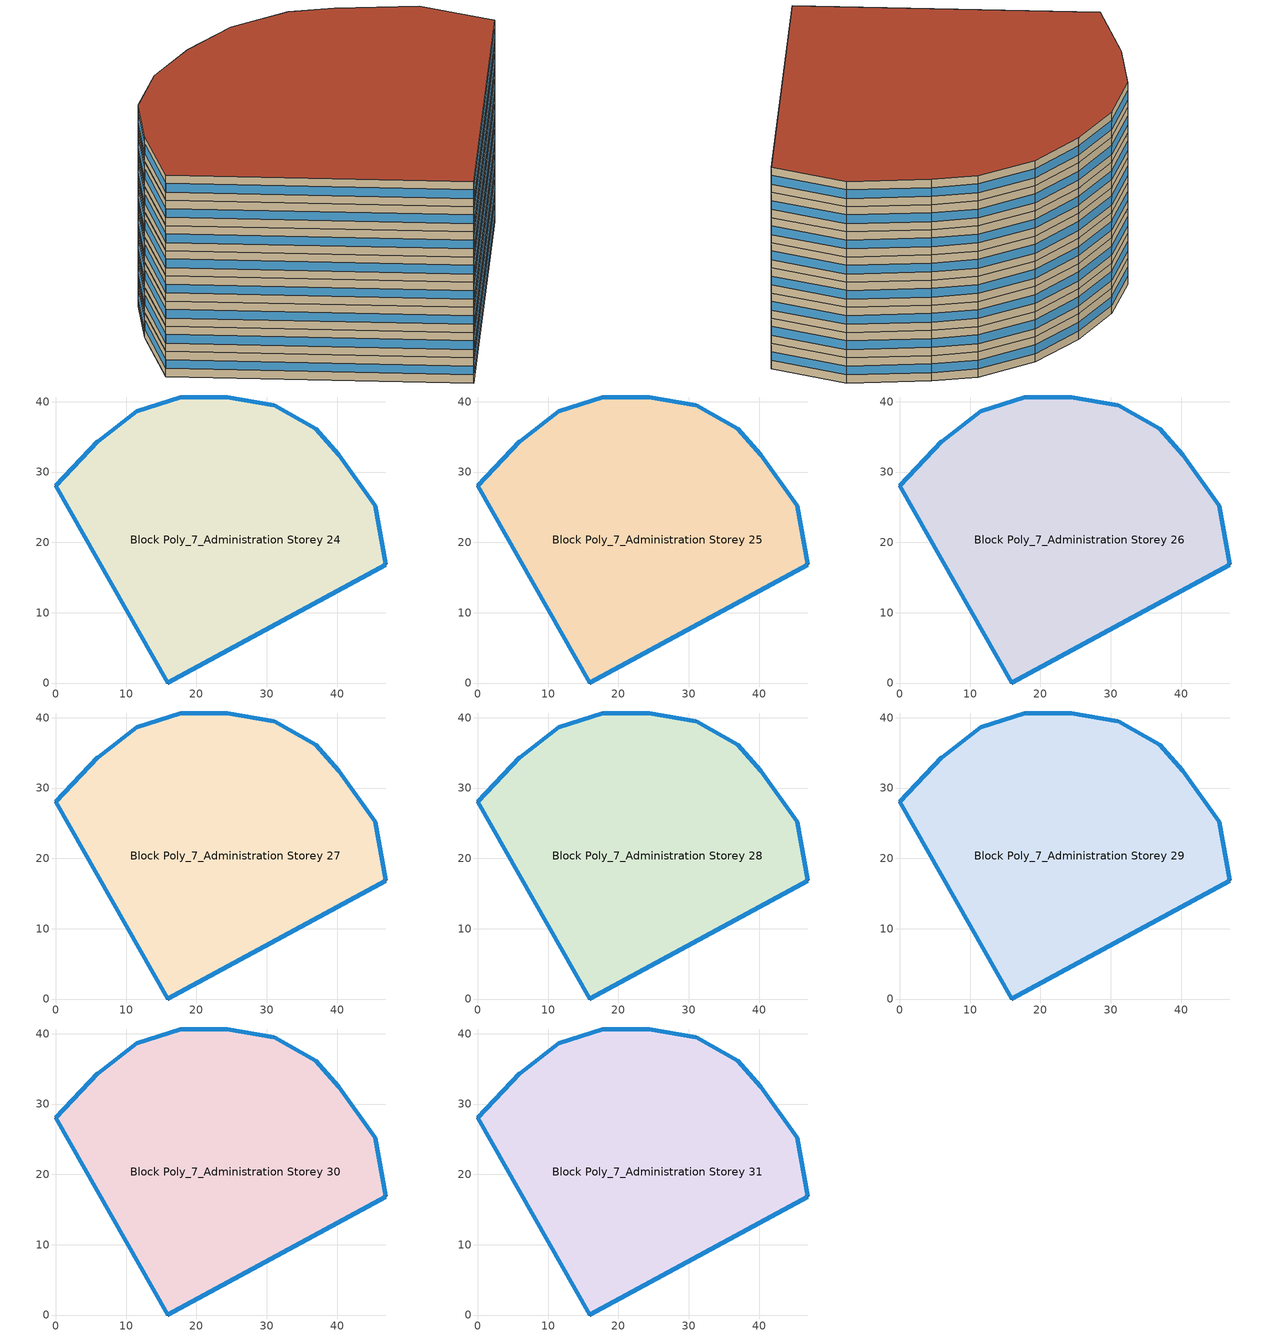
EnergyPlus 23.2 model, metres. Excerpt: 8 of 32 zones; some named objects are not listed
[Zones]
Block Poly_7_Administration Storey 24
 floor to Block Poly_7_Administration Storey 23 (HSCWZ_Public&Industrial_1995_FloorSlab): 40.27,32.48 45.41,25.2 46.91,16.86 15.9,0 0,28.05 6,34.4 11.49,38.64 17.8,40.66 24.38,40.68 31.03,39.48 36.99,36.18 z72
 wall outside (HSCWZ_Public&Industrial_1995_ExtWall): 0,28.05 15.9,0 46.91,16.86 45.41,25.2 40.27,32.48 36.99,36.18 31.03,39.48 24.38,40.68 17.8,40.66 11.49,38.64 6,34.4 0,28.05 z72:75
 window (HSCWZ_Public&Industrial_1995_Win): 0.01,28.04 15.89,0.01 / 15.92,0.01 46.9,16.86 / 46.91,16.87 45.41,25.2 / 45.41,25.2 40.27,32.47 / 40.27,32.48 36.99,36.18 / 36.99,36.18 31.03,39.48 / 31.03,39.48 24.38,40.68 / 24.38,40.68 17.81,40.66 / 17.8,40.66 11.49,38.64 / 11.48,38.64 6,34.4 / 5.99,34.39 0,28.05 z72.97:74.03
Block Poly_7_Administration Storey 25
 floor to Block Poly_7_Administration Storey 24 (HSCWZ_Public&Industrial_1995_FloorSlab): 40.27,32.48 45.41,25.2 46.91,16.86 15.9,0 0,28.05 6,34.4 11.49,38.64 17.8,40.66 24.38,40.68 31.03,39.48 36.99,36.18 z75
 wall outside (HSCWZ_Public&Industrial_1995_ExtWall): 0,28.05 15.9,0 46.91,16.86 45.41,25.2 40.27,32.48 36.99,36.18 31.03,39.48 24.38,40.68 17.8,40.66 11.49,38.64 6,34.4 0,28.05 z75:78
 window (HSCWZ_Public&Industrial_1995_Win): 0.01,28.04 15.89,0.01 / 15.92,0.01 46.9,16.86 / 46.91,16.87 45.41,25.2 / 45.41,25.2 40.27,32.47 / 40.27,32.48 36.99,36.18 / 36.99,36.18 31.03,39.48 / 31.03,39.48 24.38,40.68 / 24.38,40.68 17.81,40.66 / 17.8,40.66 11.49,38.64 / 11.48,38.64 6,34.4 / 5.99,34.39 0,28.05 z75.97:77.03
Block Poly_7_Administration Storey 26
 floor to Block Poly_7_Administration Storey 25 (HSCWZ_Public&Industrial_1995_FloorSlab): 40.27,32.48 45.41,25.2 46.91,16.86 15.9,0 0,28.05 6,34.4 11.49,38.64 17.8,40.66 24.38,40.68 31.03,39.48 36.99,36.18 z78
 wall outside (HSCWZ_Public&Industrial_1995_ExtWall): 0,28.05 15.9,0 46.91,16.86 45.41,25.2 40.27,32.48 36.99,36.18 31.03,39.48 24.38,40.68 17.8,40.66 11.49,38.64 6,34.4 0,28.05 z78:81
 window (HSCWZ_Public&Industrial_1995_Win): 0.01,28.04 15.89,0.01 / 15.92,0.01 46.9,16.86 / 46.91,16.87 45.41,25.2 / 45.41,25.2 40.27,32.47 / 40.27,32.48 36.99,36.18 / 36.99,36.18 31.03,39.48 / 31.03,39.48 24.38,40.68 / 24.38,40.68 17.81,40.66 / 17.8,40.66 11.49,38.64 / 11.48,38.64 6,34.4 / 5.99,34.39 0,28.05 z78.97:80.03
Block Poly_7_Administration Storey 27
 floor to Block Poly_7_Administration Storey 26 (HSCWZ_Public&Industrial_1995_FloorSlab): 40.27,32.48 45.41,25.2 46.91,16.86 15.9,0 0,28.05 6,34.4 11.49,38.64 17.8,40.66 24.38,40.68 31.03,39.48 36.99,36.18 z81
 wall outside (HSCWZ_Public&Industrial_1995_ExtWall): 0,28.05 15.9,0 46.91,16.86 45.41,25.2 40.27,32.48 36.99,36.18 31.03,39.48 24.38,40.68 17.8,40.66 11.49,38.64 6,34.4 0,28.05 z81:84
 window (HSCWZ_Public&Industrial_1995_Win): 0.01,28.04 15.89,0.01 / 15.92,0.01 46.9,16.86 / 46.91,16.87 45.41,25.2 / 45.41,25.2 40.27,32.47 / 40.27,32.48 36.99,36.18 / 36.99,36.18 31.03,39.48 / 31.03,39.48 24.38,40.68 / 24.38,40.68 17.81,40.66 / 17.8,40.66 11.49,38.64 / 11.48,38.64 6,34.4 / 5.99,34.39 0,28.05 z81.97:83.03
Block Poly_7_Administration Storey 28
 floor to Block Poly_7_Administration Storey 27 (HSCWZ_Public&Industrial_1995_FloorSlab): 40.27,32.48 45.41,25.2 46.91,16.86 15.9,0 0,28.05 6,34.4 11.49,38.64 17.8,40.66 24.38,40.68 31.03,39.48 36.99,36.18 z84
 wall outside (HSCWZ_Public&Industrial_1995_ExtWall): 0,28.05 15.9,0 46.91,16.86 45.41,25.2 40.27,32.48 36.99,36.18 31.03,39.48 24.38,40.68 17.8,40.66 11.49,38.64 6,34.4 0,28.05 z84:87
 window (HSCWZ_Public&Industrial_1995_Win): 0.01,28.04 15.89,0.01 / 15.92,0.01 46.9,16.86 / 46.91,16.87 45.41,25.2 / 45.41,25.2 40.27,32.47 / 40.27,32.48 36.99,36.18 / 36.99,36.18 31.03,39.48 / 31.03,39.48 24.38,40.68 / 24.38,40.68 17.81,40.66 / 17.8,40.66 11.49,38.64 / 11.48,38.64 6,34.4 / 5.99,34.39 0,28.05 z84.97:86.03
Block Poly_7_Administration Storey 29
 floor to Block Poly_7_Administration Storey 28 (HSCWZ_Public&Industrial_1995_FloorSlab): 40.27,32.48 45.41,25.2 46.91,16.86 15.9,0 0,28.05 6,34.4 11.49,38.64 17.8,40.66 24.38,40.68 31.03,39.48 36.99,36.18 z87
 wall outside (HSCWZ_Public&Industrial_1995_ExtWall): 0,28.05 15.9,0 46.91,16.86 45.41,25.2 40.27,32.48 36.99,36.18 31.03,39.48 24.38,40.68 17.8,40.66 11.49,38.64 6,34.4 0,28.05 z87:90
 window (HSCWZ_Public&Industrial_1995_Win): 0.01,28.04 15.89,0.01 / 15.92,0.01 46.9,16.86 / 46.91,16.87 45.41,25.2 / 45.41,25.2 40.27,32.47 / 40.27,32.48 36.99,36.18 / 36.99,36.18 31.03,39.48 / 31.03,39.48 24.38,40.68 / 24.38,40.68 17.81,40.66 / 17.8,40.66 11.49,38.64 / 11.48,38.64 6,34.4 / 5.99,34.39 0,28.05 z87.97:89.03
Block Poly_7_Administration Storey 30
 floor to Block Poly_7_Administration Storey 29 (HSCWZ_Public&Industrial_1995_FloorSlab): 40.27,32.48 45.41,25.2 46.91,16.86 15.9,0 0,28.05 6,34.4 11.49,38.64 17.8,40.66 24.38,40.68 31.03,39.48 36.99,36.18 z90
 wall outside (HSCWZ_Public&Industrial_1995_ExtWall): 0,28.05 15.9,0 46.91,16.86 45.41,25.2 40.27,32.48 36.99,36.18 31.03,39.48 24.38,40.68 17.8,40.66 11.49,38.64 6,34.4 0,28.05 z90:93
 window (HSCWZ_Public&Industrial_1995_Win): 0.01,28.04 15.89,0.01 / 15.92,0.01 46.9,16.86 / 46.91,16.87 45.41,25.2 / 45.41,25.2 40.27,32.47 / 40.27,32.48 36.99,36.18 / 36.99,36.18 31.03,39.48 / 31.03,39.48 24.38,40.68 / 24.38,40.68 17.81,40.66 / 17.8,40.66 11.49,38.64 / 11.48,38.64 6,34.4 / 5.99,34.39 0,28.05 z90.97:92.03
Block Poly_7_Administration Storey 31
 floor to Block Poly_7_Administration Storey 30 (HSCWZ_Public&Industrial_1995_FloorSlab): 40.27,32.48 45.41,25.2 46.91,16.86 15.9,0 0,28.05 6,34.4 11.49,38.64 17.8,40.66 24.38,40.68 31.03,39.48 36.99,36.18 z93
 wall outside (HSCWZ_Public&Industrial_1995_ExtWall): 0,28.05 15.9,0 46.91,16.86 45.41,25.2 40.27,32.48 36.99,36.18 31.03,39.48 24.38,40.68 17.8,40.66 11.49,38.64 6,34.4 0,28.05 z93:96
 window (HSCWZ_Public&Industrial_1995_Win): 0.01,28.04 15.89,0.01 / 15.92,0.01 46.9,16.86 / 46.91,16.87 45.41,25.2 / 45.41,25.2 40.27,32.47 / 40.27,32.48 36.99,36.18 / 36.99,36.18 31.03,39.48 / 31.03,39.48 24.38,40.68 / 24.38,40.68 17.81,40.66 / 17.8,40.66 11.49,38.64 / 11.48,38.64 6,34.4 / 5.99,34.39 0,28.05 z93.97:95.03
 roof outside (HSCWZ_Public&Industrial_1995_Roof): 46.91,16.86 45.41,25.2 40.27,32.48 36.99,36.18 31.03,39.48 24.38,40.68 17.8,40.66 11.49,38.64 6,34.4 0,28.05 15.9,0 z96
[BUILDING]
shang4hai3shi4_Administration_7_3_1995: North Axis=0; Terrain=City; Loads Convergence Tolerance Value=0.04; Temperature Convergence Tolerance Value=0.4; Solar Distribution=FullExterior; Maximum Number of Warmup Days=25; Minimum Number of Warmup Days=1
[MATERIAL] Thermal Absorptance=0.9; Solar Absorptance=0.7; Visible Absorptance=0.7
Name | Roughness | Thickness | Conductivity | Density | Specific Heat
Concrete | MediumRough | 0.1 | 1.7 | 2240 | 900
Brick | MediumRough | 0.1 | 0.72 | 1920 | 840
Tile | Smooth | 0.02 | 1.3 | 2200 | 900
AsphaltFelt | Smooth | 0.01 | 0.2 | 960 | 1000
Insulation 0.011 | Rough | 0.011 | 0.04 | 40 | 1500
Insulation 0.021 | Rough | 0.021 | 0.04 | 40 | 1500
Insulation 0.022 | Rough | 0.022 | 0.04 | 40 | 1500
[WINDOWMATERIAL:SIMPLEGLAZINGSYSTEM]
HSCWZ_Public&Industrial_1995_Win_material: UFactor=4.5; Solar Heat Gain Coefficient=0.6025
[CONSTRUCTION]
HSCWZ_Public&Industrial_1995_FloorSlab: Tile, Concrete, Insulation 0.021, Concrete, Tile
HSCWZ_Public&Industrial_1995_Win: HSCWZ_Public&Industrial_1995_Win_material
HSCWZ_Public&Industrial_1995_Roof: AsphaltFelt, Concrete, Insulation 0.022
HSCWZ_Public&Industrial_1995_ExtWall: Brick, Concrete, Insulation 0.011
[ZONE] Type=1; Multiplier=1; Ceiling Height=autocalculate; Volume=autocalculate; Floor Area=autocalculate; Part of Total Floor Area=Yes
Block Poly_7_Administration Storey 24; Block Poly_7_Administration Storey 25; Block Poly_7_Administration Storey 26; Block Poly_7_Administration Storey 27; Block Poly_7_Administration Storey 28; Block Poly_7_Administration Storey 29; Block Poly_7_Administration Storey 30; Block Poly_7_Administration Storey 31
[PEOPLE] Number of People Schedule=People_Schedule; Number of People Calculation Method=Area/Person; Floor Area per Person=9; Fraction Radiant=0.3; Sensible Heat Fraction=autocalculate; Activity Level Schedule=CN_GenericActivityLevel; Carbon Dioxide Generation Rate=3.82e-08; Enable ASHRAE 55 Comfort Warnings=No; Mean Radiant Temperature Calculation Type=ZoneAveraged; Clothing Insulation Calculation Method=ClothingInsulationSchedule; Cold Stress Temperature Threshold=15.56; Heat Stress Temperature Threshold=30
Name | Zone or ZoneList or Space or SpaceList
People_Block Poly_7_Administration Storey 24 | Block Poly_7_Administration Storey 24
People_Block Poly_7_Administration Storey 25 | Block Poly_7_Administration Storey 25
People_Block Poly_7_Administration Storey 26 | Block Poly_7_Administration Storey 26
People_Block Poly_7_Administration Storey 27 | Block Poly_7_Administration Storey 27
People_Block Poly_7_Administration Storey 28 | Block Poly_7_Administration Storey 28
People_Block Poly_7_Administration Storey 29 | Block Poly_7_Administration Storey 29
People_Block Poly_7_Administration Storey 30 | Block Poly_7_Administration Storey 30
People_Block Poly_7_Administration Storey 31 | Block Poly_7_Administration Storey 31
[LIGHTS] Schedule=Lights_Schedule; Design Level Calculation Method=Watts/Area; Watts per Zone Floor Area=12; Return Air Fraction=0; Fraction Radiant=0; Fraction Visible=0; Fraction Replaceable=1; EndUse Subcategory=General; Return Air Fraction Calculated from Plenum Temperature=No; Return Air Fraction Function of Plenum Temperature Coefficient 1=0; Return Air Fraction Function of Plenum Temperature Coefficient 2=0
Name | Zone or ZoneList or Space or SpaceList
Lights_Block Poly_7_Administration Storey 24 | Block Poly_7_Administration Storey 24
Lights_Block Poly_7_Administration Storey 25 | Block Poly_7_Administration Storey 25
Lights_Block Poly_7_Administration Storey 26 | Block Poly_7_Administration Storey 26
Lights_Block Poly_7_Administration Storey 27 | Block Poly_7_Administration Storey 27
Lights_Block Poly_7_Administration Storey 28 | Block Poly_7_Administration Storey 28
Lights_Block Poly_7_Administration Storey 29 | Block Poly_7_Administration Storey 29
Lights_Block Poly_7_Administration Storey 30 | Block Poly_7_Administration Storey 30
Lights_Block Poly_7_Administration Storey 31 | Block Poly_7_Administration Storey 31
[ELECTRICEQUIPMENT] Schedule=ElectricEquipment_Schedule; Design Level Calculation Method=Watts/Area; Watts per Zone Floor Area=16; Fraction Latent=0; Fraction Radiant=0; Fraction Lost=0; EndUse Subcategory=General
Name | Zone or ZoneList or Space or SpaceList
ElectricEquipment_Block Poly_7_Administration Storey 24 | Block Poly_7_Administration Storey 24
ElectricEquipment_Block Poly_7_Administration Storey 25 | Block Poly_7_Administration Storey 25
ElectricEquipment_Block Poly_7_Administration Storey 26 | Block Poly_7_Administration Storey 26
ElectricEquipment_Block Poly_7_Administration Storey 27 | Block Poly_7_Administration Storey 27
ElectricEquipment_Block Poly_7_Administration Storey 28 | Block Poly_7_Administration Storey 28
ElectricEquipment_Block Poly_7_Administration Storey 29 | Block Poly_7_Administration Storey 29
ElectricEquipment_Block Poly_7_Administration Storey 30 | Block Poly_7_Administration Storey 30
ElectricEquipment_Block Poly_7_Administration Storey 31 | Block Poly_7_Administration Storey 31
[ZONEINFILTRATION:DESIGNFLOWRATE] Schedule=AirEx_ConditionedTime_Schedule; Design Flow Rate Calculation Method=AirChanges/Hour; Air Changes per Hour=1; Constant Term Coefficient=1; Temperature Term Coefficient=0; Velocity Term Coefficient=0; Velocity Squared Term Coefficient=0
Name | Zone or ZoneList or Space or SpaceList
Infil 25 | Block Poly_7_Administration Storey 24
Infil 26 | Block Poly_7_Administration Storey 25
Infil 27 | Block Poly_7_Administration Storey 26
Infil 28 | Block Poly_7_Administration Storey 27
Infil 29 | Block Poly_7_Administration Storey 28
Infil 30 | Block Poly_7_Administration Storey 29
Infil 31 | Block Poly_7_Administration Storey 30
Infil 32 | Block Poly_7_Administration Storey 31
[HVACTEMPLATE:ZONE:IDEALLOADSAIRSYSTEM] Template Thermostat=HVACTemp; System Availability Schedule=HVAC_ConditionedTime_Schedule; Maximum Heating Supply Air Temperature=50; Minimum Cooling Supply Air Temperature=13; Maximum Heating Supply Air Humidity Ratio=0.0156; Minimum Cooling Supply Air Humidity Ratio=0.0077; Heating Limit=NoLimit; Cooling Limit=NoLimit; Heating Availability Schedule=Heating_Period_Schedule; Cooling Availability Schedule=Cooling_Period_Schedule; Dehumidification Control Type=ConstantSensibleHeatRatio; Cooling Sensible Heat Ratio=0.7; Dehumidification Setpoint=60; Humidification Control Type=None; Humidification Setpoint=30; Outdoor Air Method=None; Outdoor Air Flow Rate per Person=0.00944; Outdoor Air Flow Rate per Zone Floor Area=0; Outdoor Air Flow Rate per Zone=0; Demand Controlled Ventilation Type=None; Outdoor Air Economizer Type=NoEconomizer; Heat Recovery Type=None; Sensible Heat Recovery Effectiveness=0.7; Latent Heat Recovery Effectiveness=0.65
Block Poly_7_Administration Storey 24; Block Poly_7_Administration Storey 25; Block Poly_7_Administration Storey 26; Block Poly_7_Administration Storey 27; Block Poly_7_Administration Storey 28; Block Poly_7_Administration Storey 29; Block Poly_7_Administration Storey 30; Block Poly_7_Administration Storey 31
[SCHEDULE:COMPACT]
People_Schedule; Lights_Schedule: Through: 12/31, For: Weekdays, Until: 07:00, 0, Until: 08:00, 0.1, Until: 09:00, 0.5, Until: 12:00, 0.95, Until: 14:00, 0.8, Until: 18:00, 0.95, Until: 20:00, 0.3, Until: 24:00, 0, For: AllOtherDays, Until: 24:00, 0
ElectricEquipment_Schedule: Through: 12/31, For: Weekdays, Until: 07:00, 0, Until: 08:00, 0.1, Until: 09:00, 0.5, Until: 12:00, 0.95, Until: 14:00, 0.5, Until: 18:00, 0.95, Until: 20:00, 0.3, Until: 24:00, 0, For: AllOtherDays, Until: 24:00, 0
Heating_Period_Schedule: Through: 04/15, For: AllDays, Until: 24:00, 1, Through: 11/01, For: AllDays, Until: 24:00, 0, Through: 12/31, For: AllDays, Until: 24:00, 1
Cooling_Period_Schedule: Through: 04/15, For: AllDays, Until: 24:00, 0, Through: 10/31, For: AllDays, Until: 24:00, 1, Through: 12/31, For: AllDays, Until: 24:00, 0
HVAC_ConditionedTime_Schedule: Through: 12/31, For: Weekdays, Until: 08:00, 0, Until: 18:00, 1, Until: 24:00, 0, For: AllOtherDays, Until: 24:00, 0
AirEx_ConditionedTime_Schedule: Through: 12/31, For: Weekdays, Until: 07:00, 0, Until: 20:00, 2, Until: 24:00, 0, For: AllOtherDays, Until: 24:00, 0
CN_GenericActivityLevel: Through: 12/31, For: Weekdays, Until: 08:00, 80, Until: 18:00, 120, Until: 24:00, 80, For: AllOtherDays, Until: 24:00, 80
